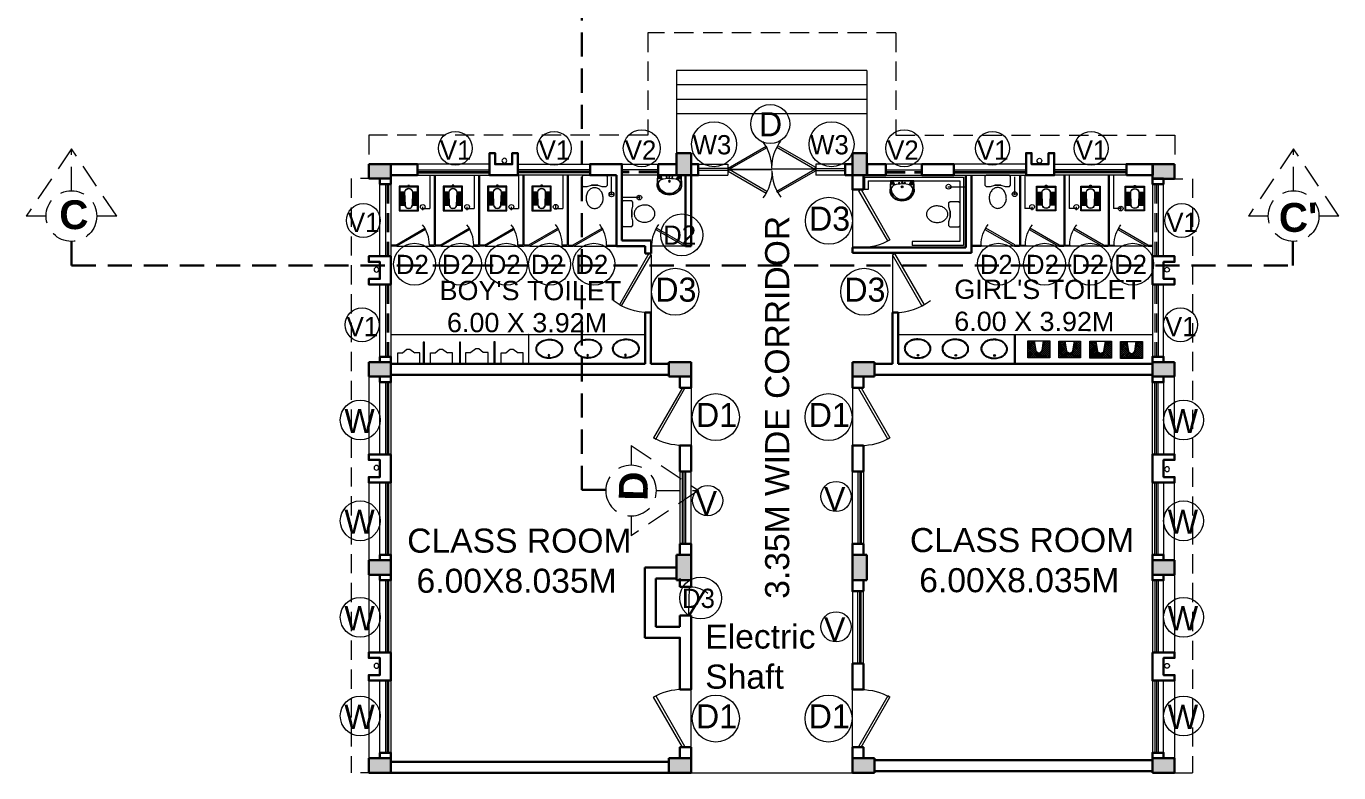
# Model space of a CAD drawing. Header units: millimetres. Extents: x 3614 to 12428, y -844 to 6844.
# Drawn here: x 5396.57 to 5423.82, y -675.23 to -659.72 of the extents above; entities that cross this region are included whole.
import ezdxf

# ---------------------------------------------------------------- set-up
doc = ezdxf.new("R2010")
doc.units = ezdxf.units.MM
doc.header["$LTSCALE"] = 40
doc.header["$MEASUREMENT"] = 0
doc.linetypes.add('DASHED', pattern=[0.75, 0.5, -0.25])
doc.linetypes.add('DASHED2', pattern=[0.375, 0.25, -0.125])
doc.layers.get('0').update_dxf_attribs({"linetype": 'CONTINUOUS', "lineweight": 20})
for name, color, linetype, lineweight in [('CLL LEV.', 15, 'CONTINUOUS', 18), ('Column', 252, 'CONTINUOUS', 30), ('Column Hatch', 253, 'CONTINUOUS', 13), ('CUBICAL TOILET', 160, 'CONTINUOUS', 15), ('Door', 54, 'CONTINUOUS', 18), ('EXPANSION JOINT', 248, 'CONTINUOUS', 20), ('Fixture', 44, 'CONTINUOUS', 15), ('Furniture', 13, 'CONTINUOUS', 15), ('Hidden', 30, 'DASHED', 18), ('Railing', 23, 'CONTINUOUS', 18), ('Section', 72, 'DASHED2', 30), ('Stair', 1, 'CONTINUOUS', 15), ('TEXT', 7, 'CONTINUOUS', 20), ('Ventilator', 6, 'DASHED', 18), ('Wall', 7, 'CONTINUOUS', 30), ('Window', 150, 'CONTINUOUS', 15), ('Window-Wall', 7, 'CONTINUOUS', 18)]:
    doc.layers.add(name, color=color, linetype=linetype, lineweight=lineweight)
doc.styles.add('DIM', font='arial.ttf')
doc.styles.add('STYLE9', font='GOTHIC.TTF')
doc.styles.add('Tabrej', font='GOTHIC.TTF')

# ---------------------------------------------------------------- blocks, each defined once
blk = doc.blocks.new('DDDD')
at = {"layer": 'TEXT', "color": 3, "ltscale": 0.2}
blk.add_circle((2085.909, -1030.934), 0.488, dxfattribs=at)
at = {"layer": 'TEXT', "color": 3, "style": 'STYLE9'}
blk.add_text('D1', height=0.5, dxfattribs=at).set_placement((2085.496, -1031.139))
blk = doc.blocks.new('DDDDDDDDDDDDDDDDDDD')
at = {"layer": 'TEXT', "color": 3, "ltscale": 0.2}
blk.add_circle((2116.533, -1078.751), 0.406, dxfattribs=at)
at = {"layer": 'TEXT', "color": 3, "style": 'STYLE9'}
blk.add_text('D', height=0.5, dxfattribs=at).set_placement((2116.297, -1079.006))
blk = doc.blocks.new('COLUMN 546')
at = {"layer": 'Column Hatch'}
h = blk.add_hatch(color=0, dxfattribs=at)
h.dxf.hatch_style = 1
h.paths.add_polyline_path([(0, 0), (0.3, 0), (0.3, 0.46), (0, 0.46)])
at = {"layer": 'Column'}
for p, q in [((0.3, 0.46), (0, 0.46)), ((0, 0.46), (0, 0)), ((0.3, 0), (0.3, 0.46)), ((0, 0), (0.3, 0))]:
    blk.add_line(p, q, dxfattribs=at)
blk = doc.blocks.new('*U18')
for p, q in [((0, 0), (0, -6)), ((40, 0), (40, -6))]:
    blk.add_line(p, q)
blk.add_lwpolyline([(0, 0), (34.64, 20), (35.52, 18.48), (0.87, -1.52)], close=True)
blk.add_arc((0, 0), 40, 0, 30)
blk = doc.blocks.new('DOOR1')
at = {"layer": 'Door'}
blk.add_line((0, 0), (1.2, 0), dxfattribs=at)
at = {"layer": 'Door', "xscale": 0.0300000000000013, "yscale": 0.0300000000000013, "zscale": 0.0300000000000013}
blk.add_blockref('*U18', (0, 0.18), dxfattribs=at)
blk = doc.blocks.new('RSA CL6')
for p, q in [((5.5, 3.5), (5.5, 7.3)), ((5.9, 3.5), (5.9, 7.3)), ((6.3, 3.5), (6.3, 7.3)), ((6.7, 3.4), (6.7, 7.3)), ((7.1, 3.4), (7.1, 7.3)), ((7.5, 3.4), (7.5, 7.3)), ((7.9, 3.4), (7.9, 7.3)), ((8.3, 3.4), (8.3, 7.3)), ((8.7, 3.4), (8.7, 7.3)), ((9.1, 3.4), (9.1, 7.3)), ((9.4, 3.4), (9.4, 7.3)), ((9.8, 3.4), (9.8, 7.3)), ((10.2, 3.4), (10.2, 7.3)), ((10.6, 3.4), (10.6, 7.3)), ((11, 3.3), (11, 7.3)), ((11.4, 3.3), (11.4, 7.3)), ((11.8, 3.3), (11.8, 7.3)), ((12.2, 3.3), (12.2, 7.3)), ((12.6, 3.3), (12.6, 7.3)), ((13, 3.3), (13, 7.3)), ((13.4, 3.3), (13.4, 7.3)), ((13.8, 3.3), (13.8, 7.3)), ((14.2, 3.3), (14.2, 7.3)), ((14.6, 3.3), (14.6, 7.3)), ((15, 3.2), (15, 7.3)), ((15.4, 3.2), (15.4, 7.3)), ((15.7, 3.2), (15.7, 7.3)), ((16.1, 3.2), (16.1, 7.3)), ((16.1, 7.3), (16.1, 3.2)), ((5.5, -7.3), (5.5, -3.5)), ((5.9, -7.3), (5.9, -3.5)), ((6.3, -7.3), (6.3, -3.4)), ((6.7, -7.3), (6.7, -3.4)), ((7.1, -7.3), (7.1, -3.4)), ((7.5, -7.3), (7.5, -3.4)), ((7.9, -7.3), (7.9, -3.4)), ((8.3, -7.3), (8.3, -3.4)), ((8.7, -7.3), (8.7, -3.4)), ((9.1, -7.3), (9.1, -3.4)), ((9.4, -7.3), (9.4, -3.4)), ((9.8, -7.3), (9.8, -3.3)), ((10.2, -7.3), (10.2, -3.3)), ((10.6, -7.3), (10.6, -3.3)), ((11, -7.3), (11, -3.3)), ((11.4, -7.3), (11.4, -3.3)), ((11.8, -7.3), (11.8, -3.3)), ((12.2, -7.3), (12.2, -3.3)), ((12.6, -7.3), (12.6, -3.3)), ((13, -7.3), (13, -3.3)), ((13.4, -7.3), (13.4, -3.2)), ((13.8, -7.3), (13.8, -3.2)), ((14.2, -7.3), (14.2, -3.2)), ((14.6, -7.3), (14.6, -3.2)), ((15, -7.3), (15, -3.2)), ((15.4, -7.3), (15.4, -3.2)), ((15.7, -7.3), (15.7, -3.2)), ((16.1, -3.2), (16.1, -7.3)), ((16.1, -7.3), (16.1, -3.2))]:
    blk.add_line(p, q)
blk.add_lwpolyline([(0.8, -0.6), (0, -0.6), (0, 0.6), (0.8, 0.6)])
for points in [[(0.8, 7.9), (20.9, 7.9), (20.9, -7.9), (0.8, -7.9)], [(1.4, 7.3), (20.3, 7.3), (20.3, -7.3), (1.4, -7.3)]]:
    blk.add_lwpolyline(points, close=True)
for points in [[(5.5, 3.5), (16.1, 3.2, -0.899983), (16.1, -3.2), (5.5, -3.5, -0.799392)], [(5.5, 3.3), (16.1, 3, -0.897689), (16.1, -3), (5.6, -3.3, -0.793494), (5.5, 3.3)]]:
    blk.add_lwpolyline(points, format="xyb", close=True)
blk = doc.blocks.new('ENGLISH SHEET')
at = {"layer": 'Fixture'}
for p, q in [((4663.798, 251.204), (4663.773, 251.179)), ((4663.773, 251.179), (4663.773, 250.696)), ((4663.976, 251.204), (4663.798, 251.204)), ((4664.002, 251.179), (4663.976, 251.204)), ((4663.976, 251.001), (4664.002, 251.09)), ((4663.976, 250.874), (4663.976, 251.001)), ((4663.976, 251.001), (4663.976, 250.874)), ((4664.002, 251.09), (4664.002, 251.179)), ((4663.773, 250.696), (4663.798, 250.67)), ((4664.002, 250.785), (4663.976, 250.874)), ((4663.976, 250.67), (4664.002, 250.696)), ((4664.002, 250.696), (4664.002, 250.785)), ((4663.798, 250.67), (4663.976, 250.67))]:
    blk.add_line(p, q, dxfattribs=at)
blk.add_lwpolyline([(4664.459, 250.937, 0.117036), (4664.443, 251.003, 0.104338), (4664.396, 251.063, 0.09029), (4664.321, 251.105, 0.09898), (4664.243, 251.115, 0.08237), (4664.159, 251.101, 0.09029), (4664.09, 251.063, 0.104338), (4664.043, 251.003, 0.117036), (4664.027, 250.937, 0.117036), (4664.043, 250.871, 0.104338), (4664.09, 250.811, 0.09029), (4664.159, 250.773, 0.08237), (4664.243, 250.759, 0.08237), (4664.327, 250.773, 0.09029), (4664.396, 250.811, 0.104338), (4664.443, 250.871, 0.117036)], format="xyb", close=True, dxfattribs=at)
blk = doc.blocks.new('RSA BASIN 9')
for points in [[(-0.1, -16.2, 0.340881), (10, -9, 0.074195), (10.1, -8.9), (9.5, 0), (-9.5, 0), (-10, -8.8, 0.082611), (-10, -9.2, 0.330812), (-0.1, -16.2)], [(0, -15, 0.391482), (8.9, -6.7, 0.252869), (6.5, -3.5, 0.087242), (0, -2.5, 0.079484), (-6.5, -3.5, 0.2542), (-8.8, -6.7, 0.39026), (0, -15)], [(-8.6, -2, -0.907437), (-8.4, -1.8), (-7.5, -2.6, -0.907437), (-7.6, -2.7)], [(-8.2, -1.6, -0.907437), (-8.1, -1.5), (-7.1, -2.3, -0.907437), (-7.3, -2.4)], [(-7.8, -1.3, -0.907437), (-7.7, -1.2), (-6.8, -1.9, -0.907437), (-6.9, -2.1)], [(7.8, -1.3, 0.907437), (7.7, -1.2), (6.8, -1.9, 0.907437), (6.9, -2.1)], [(8.2, -1.6, 0.907437), (8.1, -1.5), (7.1, -2.3, 0.907437), (7.3, -2.4)], [(8.6, -2, 0.907437), (8.4, -1.8), (7.5, -2.6, 0.907437), (7.6, -2.7)]]:
    blk.add_lwpolyline(points, format="xyb", close=True)
for points in [[(-5.9, -3.3), (-6.2, -3, -0.183787), (-6.2, -2.7, 0.126662), (-6.2, -2.4), (-6.6, -1.4, 0.35453), (-7.1, -1), (-8.7, -1, 0.414214), (-9.1, -1.4), (-9.6, -9.1, 0.329849), (-0.1, -15.8, 0.338736), (9.6, -8.9, 0.075632), (9.7, -8.8), (9.1, -1.4, 0.414214), (8.7, -1), (7.1, -1, 0.35453), (6.6, -1.4), (6.2, -2.4, 0.126662), (6.2, -2.7, -0.183787), (6.2, -3), (5.9, -3.3)], [(-6.2, -3.4), (-6.2, -3.3, 0.220542), (-6.5, -3.1), (-8.7, -2.8, -0.361119), (-9.2, -2.3)], [(6.2, -3.4), (6.2, -3.3, -0.220542), (6.5, -3.1), (8.7, -2.8, 0.358803), (9.2, -2.3, 0.358803)]]:
    blk.add_lwpolyline(points, format="xyb")
for centre, radius in [((-2.3, -1.6), 0.399), ((0, -4.8), 0.771), ((0, -4.8), 0.602), ((0, -1.2), 0.399), ((2.3, -1.5), 0.399)]:
    blk.add_circle(centre, radius)
blk = doc.blocks.new('VENT 2')
at = {"layer": 'Ventilator', "linetype": 'Continuous', "ltscale": 0.02}
for p, q in [((0, 0.182), (1.5, 0.182)), ((0, 0.152), (1.5, 0.152))]:
    blk.add_line(p, q, dxfattribs=at)
at = {"layer": 'Window-Wall'}
for p, q in [((0, 0.23), (1.5, 0.23)), ((0, 0), (0, 0.23)), ((0, 0.115), (1.5, 0.115)), ((1.5, 0), (0, 0)), ((1.5, 0.23), (1.5, 0))]:
    blk.add_line(p, q, dxfattribs=at)
blk = doc.blocks.new('RSA BASIN 2')
for points in [[(10.7, -8.1, 0.12976), (10, -5.2, 0.106426), (7.6, -2.5, 0.084431), (4.3, -0.7, 0.073534), (0, 0, 0.073534), (-4.3, -0.5, 0.084431), (-7.7, -2.2, 0.106426), (-10.2, -4.8, 0.12976), (-11, -7.7, 0.12976), (-10.3, -10.6, 0.106426), (-7.9, -13.3, 0.084431), (-4.6, -15.1, 0.073534), (-0.3, -15.8, 0.073534), (4, -15.3, 0.084431), (7.4, -13.6, 0.106426), (9.9, -11, 0.12976)], [(10.1, -7.9, 0.119977), (9.4, -5.5, 0.106426), (7.3, -2.9, 0.084431), (4.1, -1.3, 0.073534), (0, -0.6, 0.073534), (-4.1, -1.1, 0.084431), (-7.4, -2.6, 0.106426), (-9.7, -5.1, 0.12976), (-10.4, -7.7, 0.009633), (-10.4, -7.9, 0.119977), (-9.8, -10.3, 0.106426), (-7.6, -12.9, 0.084431), (-4.4, -14.5, 0.073534), (-0.3, -15.2, 0.073534), (3.8, -14.7, 0.084431), (7.1, -13.2, 0.106426), (9.3, -10.7, 0.12976), (10.1, -8.1, 0.009633)]]:
    blk.add_lwpolyline(points, format="xyb", close=True)
for radius in [0.7, 0.479]:
    blk.add_circle((-0.5, -2.5), radius)
blk = doc.blocks.new('Urinal 1')
for p, q in [((0, 9), (9, 9)), ((0, 9), (0, -9)), ((9, 9), (9, 5)), ((12, 1), (9, 5)), ((12, -1.5), (12, 1)), ((0, -9), (9, -9)), ((9, -5), (12, -1.5)), ((9, -9), (9, -5))]:
    blk.add_line(p, q)
blk = doc.blocks.new('*X5')
at = {"color": 0}
for p, q in [((705, 323), (943, 561)), ((705, 365), (900, 561)), ((705, 408), (858, 561)), ((705, 450), (815, 561)), ((705, 493), (773, 561)), ((705, 535), (730, 561)), ((854, 419), (712, 561)), ((866, 449), (755, 561)), ((888, 469), (797, 561)), ((921, 479), (839, 561)), ((1145, 298), (882, 561)), ((899, 474), (985, 561)), ((1145, 340), (924, 561)), ((944, 477), (1027, 561)), ((1145, 383), (967, 561)), ((971, 462), (1070, 561)), ((990, 438), (1112, 561)), ((998, 404), (1145, 551)), ((1145, 425), (1009, 561)), ((1145, 467), (1051, 561)), ((1145, 510), (1094, 561)), ((1145, 552), (1136, 561)), ((848, 383), (705, 526)), ((842, 346), (705, 483)), ((835, 310), (705, 441)), ((705, 280), (858, 434)), ((829, 274), (705, 398)), ((705, 238), (847, 381)), ((823, 237), (705, 356)), ((798, 221), (705, 314)), ((730, 221), (839, 330)), ((772, 221), (830, 279)), ((1145, 255), (999, 401)), ((1004, 368), (1145, 508)), ((1137, 221), (1007, 350)), ((1011, 332), (1145, 466)), ((1095, 221), (1016, 299)), ((1017, 295), (1145, 423)), ((1023, 259), (1145, 381)), ((1029, 223), (1145, 339)), ((1069, 221), (1145, 296)), ((755, 221), (705, 271)), ((713, 221), (705, 229)), ((815, 221), (822, 228)), ((1052, 221), (1024, 248)), ((1112, 221), (1145, 254))]:
    blk.add_line(p, q, dxfattribs=at)
blk = doc.blocks.new('RSA CL7')
blk.add_lwpolyline([(8.9, 0), (-8.9, 0), (-8.9, -13.8), (-3.9, -13.8), (3.9, -13.8), (8.9, -13.8)], close=True)
blk.add_lwpolyline([(-4.1, -13.6), (-2.8, -5.7, -0.835943), (2.8, -5.8), (4.1, -13.6), (8.7, -13.6), (8.7, -0.2), (-8.7, -0.2), (-8.7, -13.6)], format="xyb", close=True)
blk.add_lwpolyline([(-3.9, -13.8), (-2.6, -5.8, -0.835548), (2.6, -5.8), (3.9, -13.8)], format="xyb")
for centre, start, end in [((-1.4, -4.1), 207.2135, 40.9564), ((0, -3.6), 185.8999, 355.8249), ((1.5, -4.1), 140.9962, 329.3468)]:
    blk.add_arc(centre, 0.493, start, end)
at = {"xscale": 0.0393714285714286, "yscale": 0.0393714285714286, "zscale": 0.0393714285714286}
blk.add_blockref('*X5', (-36.4, -22.3), dxfattribs=at)
blk = doc.blocks.new('Door - Left Hung 36 in.')
at = {"layer": 'Door'}
blk.add_line((0.75, -1.3), (35.93, -1.3), dxfattribs=at)
blk.add_lwpolyline([(0.75, -1.3), (0, 0), (31.18, 18), (31.93, 16.7)], close=True, dxfattribs=at)
blk.add_arc((0, 0), 36, 0, 37.31013, dxfattribs=at)
blk = doc.blocks.new('SHAFT2')
at = {"layer": 'Fixture'}
blk.add_circle((0.302, 0.307), 0.05, dxfattribs=at)
at = {"layer": 'Wall'}
blk.add_lwpolyline([(0, 0.585), (0.46, 0.585), (0.46, 0.47), (0.23, 0.47), (0.23, 0.115), (0.46, 0.115), (0.46, 0), (0, 0), (0, 0.585)], dxfattribs=at)
blk = doc.blocks.new('WINDOW 1')
at = {"layer": 'CLL LEV.'}
for p, q in [((-0.115, -0.23), (-0.115, -0.46)), ((1.615, -0.23), (1.615, -0.46)), ((-0.115, -0.46), (1.615, -0.46))]:
    blk.add_line(p, q, dxfattribs=at)
at = {"layer": 'Window'}
for p, q in [((0, -0.051), (1.5, -0.051)), ((0, -0.081), (1.5, -0.081))]:
    blk.add_line(p, q, dxfattribs=at)
at = {"layer": 'Window-Wall'}
for p, q in [((0, 0), (1.5, 0)), ((0, -0.23), (0, 0)), ((1.5, 0), (1.5, -0.23)), ((0, -0.115), (1.5, -0.115)), ((1.5, -0.23), (0, -0.23))]:
    blk.add_line(p, q, dxfattribs=at)
blk = doc.blocks.new('COLM 530')
at = {"layer": 'Column Hatch'}
h = blk.add_hatch(color=0, dxfattribs=at)
h.dxf.hatch_style = 1
h.paths.add_polyline_path([(5443.518, -633.795), (5443.218, -633.795), (5443.218, -634.325), (5443.518, -634.325)])
at = {"layer": 'Column'}
for p, q in [((5443.518, -633.795), (5443.218, -633.795)), ((5443.218, -633.795), (5443.218, -634.325)), ((5443.518, -634.325), (5443.518, -633.795)), ((5443.218, -634.325), (5443.518, -634.325))]:
    blk.add_line(p, q, dxfattribs=at)
blk = doc.blocks.new('d2')
at = {"layer": 'TEXT', "color": 3, "ltscale": 0.2}
blk.add_circle((5437.77, -664.817), 0.435, dxfattribs=at)
at = {"layer": 'TEXT', "color": 3, "style": 'STYLE9'}
blk.add_text('D2', height=0.4, dxfattribs=at).set_placement((5437.383, -665.022))
blk = doc.blocks.new('shaft dooerr')
at = {"layer": 'TEXT', "color": 3, "ltscale": 0.2}
blk.add_circle((5444.341, -671.654), 0.435, dxfattribs=at)
at = {"layer": 'TEXT', "color": 3, "style": 'STYLE9'}
blk.add_text('D3', height=0.4, dxfattribs=at).set_placement((5443.954, -671.86))
blk = doc.blocks.new('W')
at = {"layer": 'TEXT', "color": 3}
blk.add_circle((2080.863, -1087.688), 0.414, dxfattribs=at)
at = {"layer": 'TEXT', "color": 3, "style": 'STYLE9'}
blk.add_text('W', height=0.5, dxfattribs=at).set_placement((2080.534, -1087.956))
blk = doc.blocks.new('VVV')
at = {"layer": 'TEXT', "color": 3, "ltscale": 0.2}
blk.add_circle((2082.528, -1073.943), 0.314, dxfattribs=at)
at = {"layer": 'TEXT', "color": 3, "style": 'STYLE9'}
blk.add_text('V', height=0.5, dxfattribs=at).set_placement((2082.277, -1074.243))
blk = doc.blocks.new('BACK WIN')
at = {"layer": 'TEXT', "color": 3, "ltscale": 0.2}
blk.add_circle((5446.434, -662.172), 0.467, dxfattribs=at)
at = {"layer": 'TEXT', "color": 3, "style": 'STYLE9'}
blk.add_text('W3', height=0.4, dxfattribs=at).set_placement((5445.99, -662.382))
blk = doc.blocks.new('VENT TOILET')
at = {"layer": 'TEXT', "color": 3, "ltscale": 0.2}
blk.add_circle((5438.623, -662.256), 0.352, dxfattribs=at)
at = {"layer": 'TEXT', "color": 3, "style": 'STYLE9'}
blk.add_text('V1', height=0.4, dxfattribs=at).set_placement((5438.303, -662.494))
blk = doc.blocks.new('STAAFF VENT')
at = {"layer": 'TEXT', "color": 3, "ltscale": 0.2}
blk.add_circle((5442.495, -662.256), 0.384, dxfattribs=at)
at = {"layer": 'TEXT', "color": 3, "style": 'STYLE9'}
blk.add_text('V2', height=0.4, dxfattribs=at).set_placement((5442.142, -662.494))
blk = doc.blocks.new('BDHVBFH')
at = {"layer": 'Section', "color": 7, "linetype": 'ByBlock', "lineweight": 20, "ltscale": 0.05}
for p, q in [((5432.399, -574.787), (5431.461, -576.186)), ((5432.399, -575.66), (5432.399, -574.787)), ((5433.338, -576.186), (5432.399, -574.787)), ((5431.873, -576.186), (5431.461, -576.186)), ((5433.338, -576.186), (5432.925, -576.186))]:
    blk.add_line(p, q, dxfattribs=at)
blk.add_circle((5432.399, -576.186), 0.526, dxfattribs=at)
blk = doc.blocks.new('SEC CC')
at = {"layer": 'Section', "ltscale": 0.05}
for p, q in [((5650.526, -526.426), (5650.526, -525.926)), ((5675.879, -526.426), (5675.879, -525.926)), ((5650.526, -526.426), (5675.879, -526.426))]:
    blk.add_line(p, q, dxfattribs=at)
at = {"layer": 'Section'}
for p in [(218.124, 50.786), (243.496, 50.786)]:
    blk.add_blockref('BDHVBFH', p, dxfattribs=at)
at = {"layer": 'Section', "char_height": 0.6, "attachment_point": 1, "rotation": 1.0017, "style": 'Tabrej'}
for s, insert in [('{\\fArial|b1|i0|c0|p34;C}', (5650.265, -525.077)), ("{\\fArial|b1|i0|c0|p34;C'}", (5675.585, -525.134))]:
    blk.add_mtext_dynamic_manual_height_columns(s, width=20.54056, gutter_width=5, heights=[0], dxfattribs=dict(at, insert=insert))
blk = doc.blocks.new('SEC DD')
at = {"layer": 'Section', "ltscale": 0.05}
for p, q in [((5719.78, -533.24), (5719.78, -532.74)), ((5733.893, -533.24), (5733.893, -532.74)), ((5719.78, -533.24), (5733.893, -533.24))]:
    blk.add_line(p, q, dxfattribs=at)
at = {"layer": 'Section'}
blk.add_blockref('BDHVBFH', (287.365, 43.972), dxfattribs=at)
at = {"layer": 'Section', "xscale": 0.8901284446376274, "yscale": 0.8901284446376274, "zscale": 0.8901284446376274}
blk.add_blockref('BDHVBFH', (898.22, -19.336), dxfattribs=at)
at = {"layer": 'Section', "char_height": 0.6, "attachment_point": 1, "rotation": 1.0017, "style": 'Tabrej'}
for s, insert in [('{\\fArial|b1|i0|c0|p34;D}', (5719.549, -531.871)), ("{\\fArial|b1|i0|c0|p34;D'}", (5733.532, -531.866))]:
    blk.add_mtext_dynamic_manual_height_columns(s, width=20.54056, gutter_width=5, heights=[0], dxfattribs=dict(at, insert=insert))

msp = doc.modelspace()

# ---------------------------------------------------------------- linework, layer by layer
at = {"layer": 'CLL LEV.'}
for p, q in [((5403.9137, -662.8855), (5403.6837, -662.8855)), ((5403.9137, -664.6155), (5403.6837, -664.6155)), ((5420.1837, -664.6155), (5420.4137, -664.6155)), ((5403.9137, -664.9705), (5403.6837, -664.9705)), ((5420.1837, -664.9705), (5420.4137, -664.9705)), ((5403.9137, -666.7005), (5403.6837, -666.7005))]:
    msp.add_line(p, q, dxfattribs=at)
at = {"layer": 'CUBICAL TOILET', "ltscale": 0.01}
for p, q in [((5405.0437, -662.8155), (5405.0437, -664.2708)), ((5405.0637, -662.8155), (5405.0637, -664.2708)), ((5405.9637, -662.815), (5405.9637, -664.2703)), ((5405.9837, -662.815), (5405.9837, -664.2703)), ((5406.8837, -662.8146), (5406.8837, -664.2699)), ((5406.9037, -662.8146), (5406.9037, -664.2699)), ((5407.8037, -662.8142), (5407.8037, -664.2695)), ((5407.8237, -662.8142), (5407.8237, -664.2695)), ((5417.1937, -662.8146), (5417.1937, -664.2699)), ((5417.2137, -662.8146), (5417.2137, -664.2699)), ((5418.1137, -662.815), (5418.1137, -664.2703)), ((5418.1337, -662.815), (5418.1337, -664.2703)), ((5419.0337, -662.8155), (5419.0337, -664.2708)), ((5419.0537, -662.8155), (5419.0537, -664.2708)), ((5404.2437, -664.2712), (5404.1437, -664.2712)), ((5404.2437, -664.2912), (5404.1437, -664.2912)), ((5404.2437, -664.2712), (5404.2437, -664.2912)), ((5405.0437, -664.2708), (5404.9401, -664.2708)), ((5404.9401, -664.2708), (5404.9401, -664.2908)), ((5404.9401, -664.2908), (5405.0637, -664.2908)), ((5405.1637, -664.2708), (5405.0637, -664.2708)), ((5405.1637, -664.2908), (5405.0637, -664.2908)), ((5405.1637, -664.2708), (5405.1637, -664.2908)), ((5405.9637, -664.2703), (5405.8601, -664.2703)), ((5405.8601, -664.2703), (5405.8601, -664.2903)), ((5405.8601, -664.2903), (5405.9837, -664.2903)), ((5406.0837, -664.2703), (5405.9837, -664.2703)), ((5406.0837, -664.2903), (5405.9837, -664.2903)), ((5406.0837, -664.2703), (5406.0837, -664.2903)), ((5406.8837, -664.2699), (5406.7801, -664.2699)), ((5406.7801, -664.2699), (5406.7801, -664.2899)), ((5406.7801, -664.2899), (5406.9037, -664.2899)), ((5407.0037, -664.2699), (5406.9037, -664.2699)), ((5407.0037, -664.2899), (5406.9037, -664.2899)), ((5407.0037, -664.2699), (5407.0037, -664.2899)), ((5407.8037, -664.2695), (5407.7001, -664.2695)), ((5407.7001, -664.2695), (5407.7001, -664.2895)), ((5407.7001, -664.2895), (5407.9237, -664.2895)), ((5407.8237, -664.2695), (5407.9237, -664.2695)), ((5407.9237, -664.2695), (5407.9237, -664.2895)), ((5408.6191, -664.2699), (5408.8239, -664.2699)), ((5408.6191, -664.2699), (5408.6191, -664.2899)), ((5408.6191, -664.2899), (5408.8239, -664.2899)), ((5416.1934, -664.2699), (5416.3983, -664.2699)), ((5416.1934, -664.2899), (5416.3983, -664.2899)), ((5416.3983, -664.2699), (5416.3983, -664.2899)), ((5417.0937, -664.2699), (5417.1937, -664.2699)), ((5417.0937, -664.2699), (5417.0937, -664.2899)), ((5417.0937, -664.2899), (5417.1937, -664.2899)), ((5417.3173, -664.2899), (5417.1937, -664.2899)), ((5417.2137, -664.2699), (5417.3173, -664.2699)), ((5417.3173, -664.2699), (5417.3173, -664.2899)), ((5418.0137, -664.2703), (5418.1137, -664.2703)), ((5418.0137, -664.2703), (5418.0137, -664.2903)), ((5418.0137, -664.2903), (5418.1137, -664.2903)), ((5418.2373, -664.2903), (5418.1137, -664.2903)), ((5418.1337, -664.2703), (5418.2373, -664.2703)), ((5418.2373, -664.2703), (5418.2373, -664.2903)), ((5418.9337, -664.2708), (5419.0337, -664.2708)), ((5418.9337, -664.2708), (5418.9337, -664.2908)), ((5418.9337, -664.2908), (5419.0337, -664.2908)), ((5419.1573, -664.2908), (5419.0337, -664.2908)), ((5419.0537, -664.2708), (5419.1573, -664.2708)), ((5419.1573, -664.2708), (5419.1573, -664.2908)), ((5419.8537, -664.2708), (5419.9537, -664.2708)), ((5419.8537, -664.2708), (5419.8537, -664.2908)), ((5419.8537, -664.2908), (5419.9537, -664.2908))]:
    msp.add_line(p, q, dxfattribs=at)
at = {"layer": 'CUBICAL TOILET', "ltscale": 0.05}
for points in [[(5407.0063, -666.126), (5406.9959, -666.126), (5406.9959, -666.7355), (5407.0063, -666.7355)], [(5417.0911, -666.126), (5417.1015, -666.126), (5417.1015, -666.7355), (5417.0911, -666.7355)]]:
    msp.add_lwpolyline(points, close=True, dxfattribs=at)
at = {"layer": 'Door'}
msp.add_line((5412.9619, -662.6891), (5411.1424, -662.6997), dxfattribs=at)
at = {"layer": 'EXPANSION JOINT', "linetype": 'ByBlock', "ltscale": 0.05}
msp.add_line((5410.3737, -675.2305), (5413.7237, -675.2305), dxfattribs=at)
at = {"layer": 'Fixture', "ltscale": 0.05}
for p, q in [((5404.1437, -666.1265), (5409.4238, -666.1256)), ((5414.6736, -666.1277), (5419.9537, -666.1277))]:
    msp.add_line(p, q, dxfattribs=at)
for points in [[(5404.8379, -666.2857), (5404.8144, -666.2857), (5404.8144, -666.7428), (5404.8379, -666.7428)], [(5405.5893, -666.2809), (5405.5658, -666.2809), (5405.5658, -666.738), (5405.5893, -666.738)], [(5406.3043, -666.2784), (5406.2808, -666.2784), (5406.2808, -666.7355), (5406.3043, -666.7355)]]:
    msp.add_lwpolyline(points, close=True, dxfattribs=at)
at = {"layer": 'Furniture', "ltscale": 0.05}
for p, q in [((5404.9537, -662.8168), (5404.9536, -663.5095)), ((5405.8737, -662.8163), (5405.8736, -663.5091)), ((5406.7937, -662.8159), (5406.7936, -663.5086)), ((5407.7137, -662.8155), (5407.7136, -663.5082)), ((5408.7228, -663.229), (5408.7228, -662.8505)), ((5417.0929, -663.2256), (5417.0929, -662.8471)), ((5417.3037, -662.8159), (5417.3038, -663.5086)), ((5418.2237, -662.8163), (5418.2238, -663.5091)), ((5419.1437, -662.8155), (5419.1438, -663.5082)), ((5408.7569, -663.2132), (5408.6886, -663.2132)), ((5409.2987, -663.2454), (5409.2987, -663.3137)), ((5415.7022, -663.0542), (5416.0807, -663.0542)), ((5417.1271, -663.2098), (5417.0588, -663.2098)), ((5404.7878, -663.5095), (5404.9536, -663.5095)), ((5404.8036, -663.5424), (5404.8036, -663.474)), ((5405.7078, -663.5091), (5405.8736, -663.5091)), ((5405.7236, -663.5419), (5405.7236, -663.4736)), ((5406.6278, -663.5086), (5406.7936, -663.5086)), ((5406.6436, -663.5415), (5406.6436, -663.4732)), ((5407.5478, -663.5082), (5407.7136, -663.5082)), ((5407.5636, -663.5074), (5407.5636, -663.439)), ((5409.3145, -663.2795), (5408.936, -663.2795)), ((5417.4696, -663.5086), (5417.3038, -663.5086)), ((5417.4538, -663.5415), (5417.4538, -663.4732)), ((5418.3896, -663.5091), (5418.2238, -663.5091)), ((5418.3738, -663.5419), (5418.3738, -663.4736)), ((5419.3096, -663.5082), (5419.1438, -663.5082)), ((5419.2938, -663.5424), (5419.2938, -663.474))]:
    msp.add_line(p, q, dxfattribs=at)
for centre in [(5408.7228, -663.2132), (5409.2987, -663.2795), (5415.7181, -663.0542), (5417.0929, -663.2098), (5404.8036, -663.4745), (5405.7236, -663.4741), (5406.6436, -663.4736), (5407.5636, -663.4732), (5417.4538, -663.4736), (5418.3738, -663.4741), (5419.2938, -663.5082)]:
    msp.add_circle(centre, 0.05, dxfattribs=at)
at = {"layer": 'Hidden', "ltscale": 0.02}
for p, q in [((5414.6236, -659.8555), (5409.4737, -659.8555)), ((5409.4737, -659.8555), (5409.4737, -661.9855)), ((5414.6236, -659.8555), (5414.6237, -661.9855)), ((5409.4737, -661.9855), (5403.6837, -661.9855)), ((5403.6837, -661.9855), (5403.6837, -662.5855)), ((5414.6237, -661.9855), (5420.4206, -661.9855)), ((5420.4206, -661.9855), (5420.4206, -662.5875)), ((5403.9137, -662.8855), (5403.3137, -662.8855)), ((5403.3137, -662.8855), (5403.3137, -675.2305)), ((5420.1837, -662.8875), (5420.7837, -662.8875)), ((5420.7837, -662.8875), (5420.7837, -675.2305)), ((5403.9137, -675.2305), (5403.3137, -675.2305))]:
    msp.add_line(p, q, dxfattribs=at)
at = {"layer": 'Hidden', "ltscale": 0.05}
msp.add_line((5420.1837, -675.2305), (5420.7837, -675.2305), dxfattribs=at)
at = {"layer": 'Railing', "ltscale": 0.05}
for p, q in [((5413.9715, -662.8528), (5416.0329, -662.8532)), ((5413.9715, -662.8528), (5413.9715, -663.1149)), ((5414.0515, -662.9329), (5415.9529, -662.9332)), ((5414.0515, -662.9329), (5414.0515, -663.1149)), ((5415.9529, -662.9332), (5415.9529, -664.1958)), ((5416.0329, -662.8532), (5416.0329, -664.2758)), ((5414.0515, -663.1149), (5413.9715, -663.1149)), ((5415.9529, -664.1958), (5414.9657, -664.1958)), ((5414.9657, -664.1958), (5414.9657, -664.2758)), ((5416.0329, -664.2758), (5414.9657, -664.2758))]:
    msp.add_line(p, q, dxfattribs=at)
at = {"layer": 'Stair', "ltscale": 0.05}
for p, q in [((5414.0236, -660.6395), (5410.0737, -660.6395)), ((5410.0737, -660.6395), (5410.0737, -662.6095)), ((5414.0236, -660.6395), (5414.0237, -662.6095)), ((5414.0237, -660.9395), (5410.0737, -660.9395)), ((5414.0237, -661.2395), (5410.0737, -661.2395)), ((5414.0237, -661.5395), (5410.0737, -661.5395))]:
    msp.add_line(p, q, dxfattribs=at)
at = {"layer": 'TEXT', "color": 3, "ltscale": 0.2}
for centre in [(5413.2353, -663.7621), (5410.0442, -665.2372), (5413.9686, -665.2372)]:
    msp.add_circle(centre, 0.4884, dxfattribs=at)
at = {"layer": 'Ventilator', "ltscale": 0.02}
for p, q in [((5409.6887, -662.7375), (5408.9387, -662.7375)), ((5409.6887, -662.7675), (5408.9387, -662.7675)), ((5414.4156, -662.7375), (5415.1656, -662.7375)), ((5414.4156, -662.7675), (5415.1656, -662.7675)), ((5404.0627, -663.0005), (5404.0627, -664.5005)), ((5404.0927, -663.0005), (5404.0927, -664.5005)), ((5420.0047, -663.0005), (5420.0047, -664.5005)), ((5420.0347, -663.0005), (5420.0347, -664.5005)), ((5404.0627, -665.0855), (5404.0627, -666.5855)), ((5404.0927, -665.0855), (5404.0927, -666.5855)), ((5420.0047, -665.0855), (5420.0047, -666.5855)), ((5420.0347, -665.0855), (5420.0347, -666.5855))]:
    msp.add_line(p, q, dxfattribs=at)
at = {"layer": 'Wall', "ltscale": 0.05}
for p, q in [((5408.8239, -664.2899), (5408.8237, -662.8155)), ((5410.2587, -662.8155), (5410.2589, -664.2898)), ((5410.3737, -662.8155), (5410.3739, -664.2898)), ((5416.0784, -664.3158), (5416.0787, -662.8171)), ((5416.1934, -664.4308), (5416.1937, -662.8171)), ((5409.4235, -664.2898), (5408.8239, -664.2899)), ((5409.5439, -664.1748), (5408.9389, -664.1749)), ((5409.4235, -664.4406), (5409.4235, -664.2898)), ((5409.544, -664.4406), (5409.5439, -664.1764)), ((5410.2589, -664.2898), (5410.3739, -664.2898)), ((5413.7237, -664.3154), (5416.0784, -664.3158)), ((5413.7237, -664.3154), (5413.7237, -664.4304)), ((5409.544, -664.4406), (5409.4235, -664.4406)), ((5413.7237, -664.4304), (5416.1934, -664.4308)), ((5409.4239, -666.7355), (5409.4237, -665.67)), ((5409.5387, -665.67), (5409.4237, -665.67)), ((5409.5389, -666.7355), (5409.5387, -665.67)), ((5414.5585, -666.735), (5414.5587, -665.67)), ((5414.5587, -665.67), (5414.6737, -665.67)), ((5414.6735, -666.7355), (5414.6737, -665.67)), ((5414.5585, -666.735), (5414.1837, -666.735))]:
    msp.add_line(p, q, dxfattribs=at)
at = {"layer": 'Wall'}
for p, q in [((5410.1437, -662.8155), (5410.3737, -662.8155)), ((5409.4239, -666.7355), (5404.1437, -666.7355)), ((5409.9137, -666.7355), (5409.5389, -666.7355)), ((5419.9537, -666.7355), (5414.6735, -666.7355)), ((5409.9137, -666.9655), (5404.1437, -666.9655)), ((5419.9537, -666.9655), (5414.1837, -666.9655)), ((5409.4137, -670.9655), (5409.4137, -672.4255)), ((5410.0737, -670.9655), (5409.4137, -670.9655)), ((5409.6437, -671.1955), (5409.6437, -672.1955)), ((5410.0737, -671.1955), (5409.6437, -671.1955)), ((5410.1437, -671.3639), (5410.1437, -671.1955)), ((5410.3737, -671.3639), (5410.1437, -671.3639)), ((5410.3737, -671.3639), (5410.3737, -671.1955)), ((5410.1437, -671.9655), (5410.3737, -671.9655)), ((5410.1437, -672.1955), (5410.1437, -671.9655)), ((5410.3737, -672.3105), (5410.3737, -671.9655)), ((5409.6437, -672.1955), (5410.1437, -672.1955)), ((5409.9137, -675.0005), (5404.1437, -675.0005)), ((5409.9137, -675.2305), (5404.1437, -675.2305)), ((5414.1837, -674.9655), (5419.9537, -674.9655)), ((5414.1837, -675.1955), (5419.9537, -675.1955))]:
    msp.add_line(p, q, dxfattribs=at)
at = {"layer": 'Wall', "ltscale": 0.05}
for points in [[(5404.6912, -662.8158), (5404.1437, -662.8158), (5404.1437, -662.5855), (5404.6912, -662.5855)], [(5409.6887, -662.5855), (5410.0737, -662.5855), (5410.0737, -662.8154), (5409.6887, -662.8154)], [(5410.3737, -662.5855), (5410.5237, -662.5855), (5410.5237, -662.8175), (5410.3737, -662.8175)], [(5413.7237, -662.5855), (5413.5737, -662.5855), (5413.5737, -662.8175), (5413.7237, -662.8175)], [(5414.4156, -662.5855), (5414.0306, -662.5855), (5414.0306, -662.8154), (5414.4156, -662.8154)], [(5415.1656, -662.8155), (5415.828, -662.8155), (5415.828, -662.5858), (5415.1656, -662.5858)], [(5419.413, -662.8158), (5419.9606, -662.8158), (5419.9606, -662.5855), (5419.413, -662.5855)]]:
    msp.add_lwpolyline(points, close=True, dxfattribs=at)
msp.add_lwpolyline([(5408.9389, -664.1749), (5408.9387, -662.5855), (5408.2762, -662.5855), (5408.2762, -662.8158), (5408.8237, -662.8158), (5408.8237, -662.8155)], dxfattribs=at)
at = {"layer": 'Wall'}
for points in [[(5403.9137, -662.8855), (5403.9137, -663.0005), (5404.1437, -663.0005), (5404.1437, -662.8855), (5403.9137, -662.8855)], [(5403.9137, -663.0005), (5403.9137, -662.8855), (5404.1437, -662.8855), (5404.1437, -663.0005), (5403.9137, -663.0005)], [(5413.9537, -662.8175), (5413.7237, -662.8175), (5413.7237, -663.1155), (5413.9537, -663.1155), (5413.9537, -662.8175)], [(5420.1837, -662.8855), (5420.1837, -663.0005), (5419.9537, -663.0005), (5419.9537, -662.8855), (5420.1837, -662.8855)], [(5420.1837, -663.0005), (5420.1837, -662.8855), (5419.9537, -662.8855), (5419.9537, -663.0005), (5420.1837, -663.0005)], [(5403.9137, -666.7005), (5403.9137, -666.5855), (5404.1437, -666.5855), (5404.1437, -666.7005), (5403.9137, -666.7005)], [(5420.1837, -666.7005), (5420.1837, -666.5855), (5419.9537, -666.5855), (5419.9537, -666.7005), (5420.1837, -666.7005)], [(5403.9137, -667.0005), (5403.9137, -667.1155), (5404.1437, -667.1155), (5404.1437, -667.0005), (5403.9137, -667.0005)], [(5403.9137, -667.1155), (5403.9137, -667.0005), (5404.1437, -667.0005), (5404.1437, -667.1155), (5403.9137, -667.1155)], [(5410.1437, -667.0005), (5410.3737, -667.0005), (5410.3737, -667.2305), (5410.1437, -667.2305), (5410.1437, -667.0005)], [(5413.9537, -667.0005), (5413.7237, -667.0005), (5413.7237, -667.2305), (5413.9537, -667.2305), (5413.9537, -667.0005)], [(5420.1837, -667.0005), (5420.1837, -667.1155), (5419.9537, -667.1155), (5419.9537, -667.0005), (5420.1837, -667.0005)], [(5410.1437, -668.4305), (5410.3737, -668.4305), (5410.3737, -668.9705), (5410.1437, -668.9705), (5410.1437, -668.4305)], [(5413.9537, -668.4305), (5413.7237, -668.4305), (5413.7237, -668.9705), (5413.9537, -668.9705), (5413.9537, -668.4305)], [(5410.1437, -670.4705), (5410.3737, -670.4705), (5410.3737, -670.7005), (5410.1437, -670.7005), (5410.1437, -670.4705)], [(5413.9537, -670.4705), (5413.7237, -670.4705), (5413.7237, -670.7005), (5413.9537, -670.7005), (5413.9537, -670.4705)], [(5403.9137, -670.8155), (5403.9137, -670.7005), (5404.1437, -670.7005), (5404.1437, -670.8155), (5403.9137, -670.8155)], [(5420.1837, -670.8155), (5420.1837, -670.7005), (5419.9537, -670.7005), (5419.9537, -670.8155), (5420.1837, -670.8155)], [(5420.1837, -670.7005), (5420.1837, -670.8155), (5419.9537, -670.8155), (5419.9537, -670.7005), (5420.1837, -670.7005)], [(5403.9137, -671.1155), (5403.9137, -671.2305), (5404.1437, -671.2305), (5404.1437, -671.1155), (5403.9137, -671.1155)], [(5403.9137, -671.2305), (5403.9137, -671.1155), (5404.1437, -671.1155), (5404.1437, -671.2305), (5403.9137, -671.2305)], [(5420.1837, -671.1155), (5420.1837, -671.2305), (5419.9537, -671.2305), (5419.9537, -671.1155), (5420.1837, -671.1155)], [(5420.1837, -671.2305), (5420.1837, -671.1155), (5419.9537, -671.1155), (5419.9537, -671.2305), (5420.1837, -671.2305)], [(5413.9537, -671.4605), (5413.7237, -671.4605), (5413.7237, -671.2305), (5413.9537, -671.2305), (5413.9537, -671.4605)], [(5409.4137, -672.4255), (5410.1437, -672.4255), (5410.1437, -673.5005)], [(5410.1437, -673.5005), (5410.3737, -673.5005), (5410.3737, -672.3105)], [(5413.9537, -673.5005), (5413.7237, -673.5005), (5413.7237, -672.9605), (5413.9537, -672.9605), (5413.9537, -673.5005)], [(5403.9137, -674.9305), (5403.9137, -674.8155), (5404.1437, -674.8155), (5404.1437, -674.9305), (5403.9137, -674.9305)], [(5410.1437, -674.9305), (5410.3737, -674.9305), (5410.3737, -674.7005), (5410.1437, -674.7005), (5410.1437, -674.9305)], [(5413.9537, -674.9305), (5413.7237, -674.9305), (5413.7237, -674.7005), (5413.9537, -674.7005), (5413.9537, -674.9305)], [(5420.1837, -674.9305), (5420.1837, -674.8155), (5419.9537, -674.8155), (5419.9537, -674.9305), (5420.1837, -674.9305)]]:
    msp.add_lwpolyline(points, dxfattribs=at)
at = {"layer": 'Window', "ltscale": 0.05}
for p, q in [((5411.1357, -662.6744), (5410.5237, -662.6744)), ((5412.9617, -662.6744), (5413.5737, -662.6744)), ((5411.1357, -662.7161), (5410.5237, -662.7161)), ((5412.9617, -662.7161), (5413.5737, -662.7161))]:
    msp.add_line(p, q, dxfattribs=at)
at = {"layer": 'Window-Wall'}
for p, q in [((5408.9387, -662.8155), (5408.9387, -662.5855)), ((5408.9387, -662.5855), (5409.6887, -662.5855)), ((5409.6887, -662.7005), (5408.9387, -662.7005)), ((5409.6887, -662.5855), (5409.6887, -662.8155)), ((5415.1656, -662.5855), (5414.4156, -662.5855)), ((5414.4156, -662.7005), (5415.1656, -662.7005)), ((5409.6887, -662.8155), (5408.9387, -662.8155)), ((5414.4156, -662.8155), (5415.1656, -662.8155)), ((5403.9137, -664.5005), (5403.9137, -663.0005)), ((5403.9137, -663.0005), (5404.1437, -663.0005)), ((5404.0287, -663.0005), (5404.0287, -664.5005)), ((5404.1437, -663.0005), (5404.1437, -664.5005)), ((5419.9537, -663.0005), (5419.9537, -664.5005)), ((5420.1837, -663.0005), (5419.9537, -663.0005)), ((5420.0687, -663.0005), (5420.0687, -664.5005)), ((5420.1837, -664.5005), (5420.1837, -663.0005)), ((5404.1437, -664.5005), (5403.9137, -664.5005)), ((5419.9537, -664.5005), (5420.1837, -664.5005)), ((5403.9137, -666.5855), (5403.9137, -665.0855)), ((5403.9137, -665.0855), (5404.1437, -665.0855)), ((5404.0287, -665.0855), (5404.0287, -666.5855)), ((5404.1437, -665.0855), (5404.1437, -666.5855)), ((5419.9537, -665.0855), (5419.9537, -666.5855)), ((5420.1837, -665.0855), (5419.9537, -665.0855)), ((5420.0687, -665.0855), (5420.0687, -666.5855)), ((5420.1837, -666.5855), (5420.1837, -665.0855)), ((5404.1437, -666.5855), (5403.9137, -666.5855)), ((5419.9537, -666.5855), (5420.1837, -666.5855))]:
    msp.add_line(p, q, dxfattribs=at)
at = {"layer": 'Window-Wall', "ltscale": 0.05}
for p, q in [((5410.5237, -662.5855), (5411.1357, -662.5855)), ((5411.1357, -662.5855), (5411.1357, -662.8175)), ((5413.5737, -662.5855), (5412.9617, -662.5855)), ((5412.9617, -662.5855), (5412.9617, -662.8175)), ((5410.524, -662.8175), (5411.1357, -662.8175)), ((5413.5734, -662.8175), (5412.9617, -662.8175))]:
    msp.add_line(p, q, dxfattribs=at)

# ---------------------------------------------------------------- block references
at = {"linetype": 'ByBlock', "extrusion": (0, 0, -1), "zscale": -1}
for p, rotation in [((-5406.1912, -662.8158), 90.00000000000001), ((-5419.9537, -668.6155), 180)]:
    msp.add_blockref('SHAFT2', p, dxfattribs=dict(at, rotation=rotation))
at = {"color": 7, "extrusion": (0, 0, -1), "zscale": -1}
msp.add_blockref('COLUMN 546', (-5410.3737, -662.8175), dxfattribs=at)
at = {"color": 7, "extrusion": (0, 0, -1), "xscale": -1, "zscale": -1}
msp.add_blockref('COLUMN 546', (-5413.7237, -662.8175), dxfattribs=at)
at = {"linetype": 'ByBlock', "extrusion": (0, 0, -1), "xscale": -1, "zscale": -1, "rotation": 270}
msp.add_blockref('SHAFT2', (-5417.913, -662.8158), dxfattribs=at)
at = {"color": 7, "extrusion": (0, 0, -1), "zscale": -1}
for p, rotation in [((-5404.1437, -662.5855), 270), ((-5413.7237, -667.0005), 90.00000000000001), ((-5419.9537, -667.0005), 90.00000000000001), ((-5419.9537, -671.1155), 90.00000000000001), ((-5413.7237, -675.2305), 90.00000000000001), ((-5419.9537, -675.2305), 90.00000000000001)]:
    msp.add_blockref('COLUMN 546', p, dxfattribs=dict(at, rotation=rotation))
at = {"color": 7, "extrusion": (0, 0, -1), "xscale": -1, "zscale": -1}
for p, rotation in [((-5419.9537, -662.5875), 90), ((-5404.1437, -667.0005), 270), ((-5410.3737, -667.0005), 270), ((-5404.1437, -671.1155), 270), ((-5404.1437, -675.2305), 270), ((-5410.3737, -675.2305), 270)]:
    msp.add_blockref('COLUMN 546', p, dxfattribs=dict(at, rotation=rotation))
at = {"linetype": 'ByBlock', "xscale": -1}
msp.add_blockref('SHAFT2', (5404.1437, -665.0855), dxfattribs=at)
at = {"linetype": 'ByBlock'}
for p in [(5419.9537, -665.0855), (5419.9537, -673.3155)]:
    msp.add_blockref('SHAFT2', p, dxfattribs=at)
at = {"linetype": 'ByBlock', "extrusion": (0, 0, -1), "zscale": -1}
for p in [(-5404.1437, -669.2005), (-5404.1437, -673.3155)]:
    msp.add_blockref('SHAFT2', p, dxfattribs=at)
for p in [(-33.1441, -36.9056), (-29.4941, -36.9056)]:
    msp.add_blockref('COLM 530', p)
at = {"layer": 'CLL LEV.'}
for p, rotation in [((5404.1437, -667.1155), 270), ((5419.9537, -668.6155), 90), ((5404.1437, -669.2005), 270), ((5419.9537, -670.7005), 90), ((5404.1437, -671.2305), 270), ((5404.1437, -673.3155), 270)]:
    msp.add_blockref('WINDOW 1', p, dxfattribs=dict(at, rotation=rotation))
at = {"layer": 'CLL LEV.', "extrusion": (0, 0, -1), "zscale": -1, "rotation": 270}
for p in [(-5419.9537, -671.2305), (-5419.9537, -673.3155)]:
    msp.add_blockref('WINDOW 1', p, dxfattribs=at)
at = {"layer": 'Door', "extrusion": (0, 0, -1)}
for p, xscale, yscale, zscale in [((-5411.1422, -662.6664), -0.0252777777711346, 0.0252777777711346, -0.0252777777711346), ((-5404.2437, -664.266), -0.0193527874282769, 0.0193527874282769, -0.0193527874282769), ((-5405.1637, -664.2656), -0.0193527874282769, 0.0193527874282769, -0.0193527874282769), ((-5406.0837, -664.2652), -0.0193527874282769, 0.0193527874282769, -0.0193527874282769), ((-5407.0037, -664.2647), -0.0193527874282769, 0.0193527874282769, -0.0193527874282769), ((-5407.9237, -664.2647), -0.0193527874282769, 0.0193527874282769, -0.0193527874282769), ((-5410.2589, -664.2646), 0.0193527874282769, 0.0193527874282769, -0.0193527874328274), ((-5417.0937, -664.2647), 0.0193527874282769, 0.0193527874282769, -0.0193527874282769), ((-5418.0137, -664.2652), 0.0193527874282769, 0.0193527874282769, -0.0193527874282769), ((-5418.9337, -664.2656), 0.0193527874282769, 0.0193527874282769, -0.0193527874282769), ((-5419.8537, -664.266), 0.0193527874282769, 0.0193527874282769, -0.0193527874328274)]:
    msp.add_blockref('Door - Left Hung 36 in.', p, dxfattribs=dict(at, xscale=xscale, yscale=yscale, zscale=zscale))
at = {"layer": 'Door', "xscale": -0.0252777777711346, "yscale": 0.0252777777711346, "zscale": 0.0252777777711346}
msp.add_blockref('Door - Left Hung 36 in.', (5412.9618, -662.6568), dxfattribs=at)
at = {"layer": 'Door'}
for p, xscale, yscale, zscale, rotation in [((5411.1425, -662.7312), -0.0252777777711346, 0.0252777777711346, 0.0252777777711346, 180), ((5409.4996, -664.4406), -0.034154464692852, 0.034154464692852, 0.034154464692852, 90), ((5414.5978, -664.4406), 0.034154464692852, 0.034154464692852, 0.034154464692852, 270)]:
    msp.add_blockref('Door - Left Hung 36 in.', p, dxfattribs=dict(at, xscale=xscale, yscale=yscale, zscale=zscale, rotation=rotation))
at = {"layer": 'Door', "extrusion": (0, 0, -1)}
for p, xscale, yscale, zscale, rotation in [((-5412.9621, -662.7215), -0.0252777777711346, 0.0252777777711346, -0.0252777777711346, 180), ((-5410.3463, -671.9655), 0.0166737001802426, 0.0166737001802426, -0.0166737001841632, 91.67195864282259)]:
    msp.add_blockref('Door - Left Hung 36 in.', p, dxfattribs=dict(at, xscale=xscale, yscale=yscale, zscale=zscale, rotation=rotation))
at = {"layer": 'Fixture', "rotation": 270}
for p in [(5157.4339, 4000.9521), (5165.804, 4000.9555)]:
    msp.add_blockref('ENGLISH SHEET', p, dxfattribs=at)
at = {"layer": 'Fixture', "ltscale": 10000, "extrusion": (0, 0, -1), "yscale": 0.0254326166754069, "zscale": -0.0254326166754069}
for p, xscale, rotation in [((-5409.9235, -662.8155), 0.0254326166754069, 359.9907298551582), ((-5414.7541, -662.933), -0.0254326166754069, 0.009270144841835304)]:
    msp.add_blockref('RSA BASIN 9', p, dxfattribs=dict(at, xscale=xscale, rotation=rotation))
at = {"layer": 'Fixture', "extrusion": (0, 0, -1)}
for name, p, xscale, yscale, zscale, rotation in [('RSA CL6', (-5404.5111, -663.0257), 0.0253999999957461, 0.0253999999957461, -0.0253999999957461, 270), ('RSA CL6', (-5405.4311, -663.0253), 0.0253999999957461, 0.0253999999957461, -0.0253999999957461, 270), ('RSA CL6', (-5406.3511, -663.0248), 0.0253999999957461, 0.0253999999957461, -0.0253999999957461, 270), ('RSA CL6', (-5407.2711, -663.0244), 0.0253999999957461, 0.0253999999957461, -0.0253999999957461, 270), ('RSA CL6', (-5417.7462, -663.0248), -0.0253999999957461, 0.0253999999957461, -0.0253999999957461, 90), ('RSA CL6', (-5418.6662, -663.0253), -0.0253999999957461, 0.0253999999957461, -0.0253999999957461, 90), ('RSA CL6', (-5419.5862, -663.0257), -0.0253999999957461, 0.0253999999957461, -0.0253999999957461, 90), ('RSA BASIN 2', (-5415.0732, -666.6193), -0.025399999995667, 0.025399999995667, -0.025399999995667, 180), ('RSA BASIN 2', (-5415.8566, -666.622), -0.025399999995667, 0.025399999995667, -0.025399999995667, 180), ('RSA BASIN 2', (-5416.663, -666.6248), -0.025399999995667, 0.025399999995667, -0.025399999995667, 180), ('Urinal 1', (-5405.9295, -666.7297), -0.0253999999948973, 0.0253999999948973, -0.0253999999948973, 270)]:
    msp.add_blockref(name, p, dxfattribs=dict(at, xscale=xscale, yscale=yscale, zscale=zscale, rotation=rotation))
at = {"layer": 'Fixture'}
msp.add_blockref('ENGLISH SHEET', (745.1658, -914.5509), dxfattribs=at)
at = {"layer": 'Fixture', "xscale": -1}
msp.add_blockref('ENGLISH SHEET', (10079.7259, -914.5624), dxfattribs=at)
at = {"layer": 'Fixture'}
for name, p, xscale, yscale, zscale, rotation in [('RSA BASIN 2', (5407.4344, -666.6232), -0.025399999995667, 0.025399999995667, 0.025399999995667, 180), ('RSA BASIN 2', (5408.2408, -666.6204), -0.025399999995667, 0.025399999995667, 0.025399999995667, 180), ('RSA BASIN 2', (5409.0242, -666.6177), -0.025399999995667, 0.025399999995667, 0.025399999995667, 180), ('Urinal 1', (5404.5122, -666.7345), -0.0253999999948973, 0.0253999999948973, 0.0253999999948973, 270), ('Urinal 1', (5405.1908, -666.7345), -0.0253999999948973, 0.0253999999948973, 0.0253999999948973, 270), ('Urinal 1', (5406.6572, -666.7355), -0.0253999999948973, 0.0253999999948973, 0.0253999999948973, 270), ('RSA CL7', (5417.5943, -666.6065), -0.0253999999948724, 0.0253999999948724, 0.0253999999948724, 180), ('RSA CL7', (5418.2358, -666.611), -0.0253999999948724, 0.0253999999948724, 0.0253999999948724, 180), ('RSA CL7', (5418.8773, -666.6156), -0.0253999999948724, 0.0253999999948724, 0.0253999999948724, 180), ('RSA CL7', (5419.5188, -666.6201), -0.0253999999948724, 0.0253999999948724, 0.0253999999948724, 180)]:
    msp.add_blockref(name, p, dxfattribs=dict(at, xscale=xscale, yscale=yscale, zscale=zscale, rotation=rotation))
at = {"layer": 'Section', "xscale": -1, "rotation": 270}
msp.add_blockref('SEC DD', (5941.343, -6389.1315), dxfattribs=at)
at = {"layer": 'Section'}
msp.add_blockref('SEC CC', (-253.013, -138.2645), dxfattribs=at)
at = {"layer": 'TEXT'}
for name, p in [('DDDDDDDDDDDDDDDDDDD', (3295.4849, 416.9995)), ('STAAFF VENT', (-33.1441, 0)), ('BACK WIN', (-35.583, 0)), ('BACK WIN', (-33.1441, 0)), ('STAAFF VENT', (-27.6963, 0)), ('VENT TOILET', (-33.1441, 0)), ('VENT TOILET', (-31.0936, 0)), ('VENT TOILET', (-21.993, 0)), ('VENT TOILET', (-19.9424, 0)), ('VENT TOILET', (-35.0529, -1.5017)), ('VENT TOILET', (-18.0621, -1.5017)), ('d2', (-27.5877, 0.7615)), ('d2', (-33.1372, 0.1525)), ('d2', (-32.1835, 0.1525)), ('d2', (-31.2298, 0.1525)), ('d2', (-30.3329, 0.1525)), ('d2', (-29.4132, 0.1525)), ('d2', (-21.0154, 0.1525)), ('d2', (-20.0567, 0.1525)), ('d2', (-19.112, 0.1525)), ('d2', (-18.227, 0.1525)), ('VENT TOILET', (-35.0797, -3.666)), ('VENT TOILET', (-18.0888, -3.666)), ('W', (3322.6417, 419.7866)), ('DDDD', (3324.979, 363.0927)), ('DDDD', (3327.3187, 363.0927)), ('W', (3339.7354, 419.7866)), ('VVV', (3330.8561, 404.4523)), ('VVV', (3328.191, 404.3678)), ('W', (3322.6417, 417.6916)), ('W', (3339.7354, 417.6916)), ('shaft dooerr', (-33.7684, 0.0536)), ('W', (3322.6417, 415.6873)), ('W', (3339.7354, 415.6873)), ('VVV', (3330.8561, 401.7442)), ('W', (3322.6417, 413.6374)), ('DDDD', (3324.979, 356.8304)), ('DDDD', (3327.3187, 356.8304)), ('W', (3339.7354, 413.6374))]:
    msp.add_blockref(name, p, dxfattribs=at)
at = {"layer": 'Wall', "extrusion": (0, 0, -1), "zscale": -1}
for name, p, rotation in [('VENT 2', (-5404.6912, -662.5858), 180), ('VENT 2', (-5415.828, -662.5858), 180), ('DOOR1', (-5410.3737, -667.2305), 270), ('VENT 2', (-5410.3737, -668.9705), 270), ('VENT 2', (-5413.7237, -672.9605), 90), ('DOOR1', (-5413.7237, -674.7005), 90)]:
    msp.add_blockref(name, p, dxfattribs=dict(at, rotation=rotation))
at = {"layer": 'Wall', "extrusion": (0, 0, -1), "xscale": -1, "zscale": -1, "rotation": 180}
for p in [(-5408.2762, -662.5858), (-5419.413, -662.5858)]:
    msp.add_blockref('VENT 2', p, dxfattribs=at)
at = {"layer": 'Wall'}
for name, p, rotation in [('DOOR1', (5413.7237, -663.1155), 270), ('DOOR1', (5413.7237, -667.2305), 270), ('VENT 2', (5413.7237, -668.9705), 270), ('DOOR1', (5410.3737, -674.7005), 89.99999999999999)]:
    msp.add_blockref(name, p, dxfattribs=dict(at, rotation=rotation))

# ---------------------------------------------------------------- texts
at = {"layer": 'TEXT', "color": 3, "style": 'STYLE9'}
for p in [(5412.8221, -663.9678), (5409.631, -665.4429), (5413.5554, -665.4429)]:
    msp.add_text('D3', height=0.5, dxfattribs=at).set_placement(p)
at = {"layer": 'TEXT', "insert": (5411.9111, -671.6158), "char_height": 0.5, "attachment_point": 1, "rotation": 90, "style": 'DIM'}
msp.add_mtext_dynamic_manual_height_columns('{\\fArial|b0|i0|c0|p34;3.35M WIDE CORRIDOR}', width=19.989683, gutter_width=5, heights=[0], dxfattribs=at)
at = {"layer": 'TEXT', "char_height": 0.4, "width": 4.832064, "attachment_point": 1, "rotation": 359.87953, "style": 'DIM'}
for s, insert in [("{\\fArial|b0|i0|c0|p34;BOY'S TOILET\\P 6.00 X 3.92M}", (5405.1533, -665.0081)), ("{\\fArial|b0|i0|c0|p34; GIRL'S TOILET\\P 6.00 X 3.92M}", (5415.6848, -664.9825))]:
    msp.add_mtext(s, dxfattribs=dict(at, insert=insert))
at = {"layer": 'TEXT', "char_height": 0.5, "attachment_point": 1, "style": 'DIM'}
for s, insert in [('{\\fArial|b0|i0|c0|p34;CLASS ROOM\\P 6.00X8.035M}', (5404.4804, -670.1574)), ('{\\fArial|b0|i0|c0|p34;CLASS ROOM\\P 6.00X8.035M}', (5414.9171, -670.1459)), ('{\\fArial|b0|i0|c0|p34;Electric \\PShaft}', (5410.6677, -672.1502))]:
    msp.add_mtext_dynamic_manual_height_columns(s, width=19.989683, gutter_width=5, heights=[0], dxfattribs=dict(at, insert=insert))

doc.saveas('drawing.dxf')
